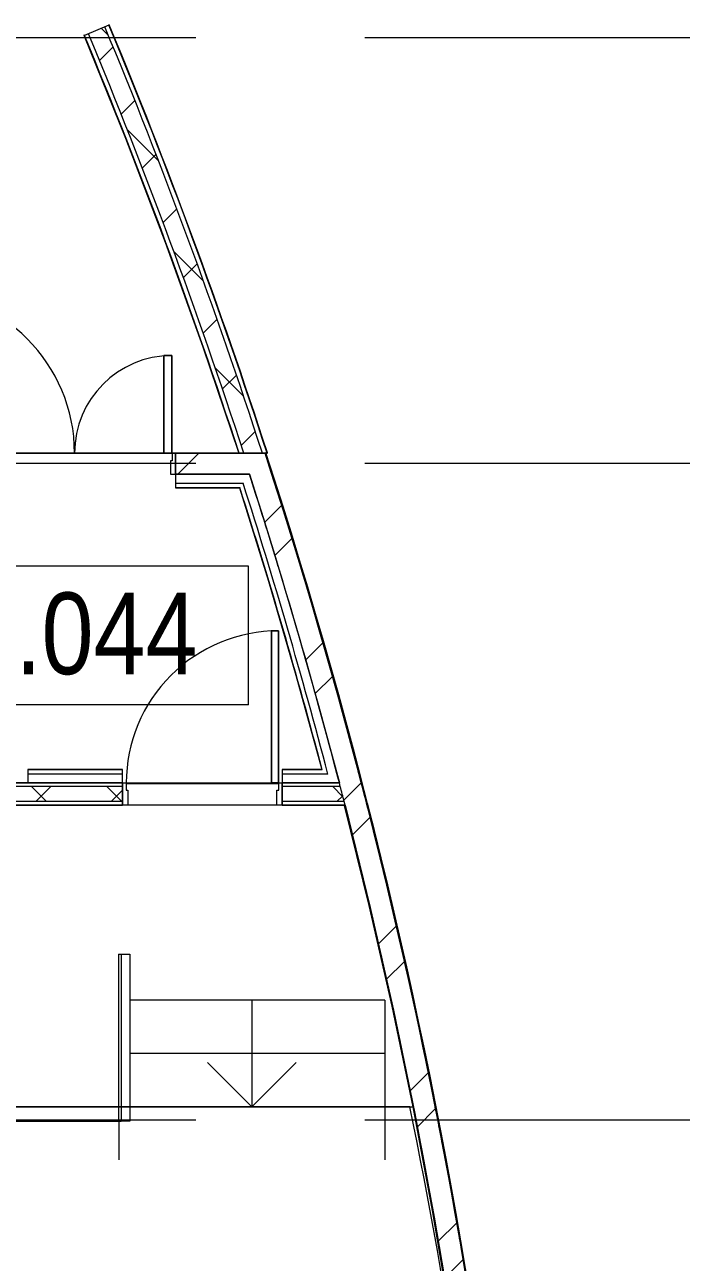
# Model space of a CAD drawing. Header units: millimetres. Extents: x 48966 to 294585, y -43515 to 30344.
# Drawn here: x 238202 to 241902, y 1616 to 8591 of the extents above; entities that cross this region are included whole.
import ezdxf

# ---------------------------------------------------------------- set-up
doc = ezdxf.new("R2010")
doc.units = ezdxf.units.MM
doc.linetypes.add('Осевые', pattern=[6350, 1270, -952.5, 3175, -952.5])
for name, color, linetype, lineweight in [('Двери', 7, 'Continuous', 9), ('Каркас_Импост', 7, 'Continuous', 9), ('Контуры', 7, 'Continuous', 9), ('Линии подступенков-1', 7, 'Continuous', 9), ('Линии свеса', 7, 'Continuous', 9), ('Марки помещений', 7, 'Continuous', 9), ('Общие ребра', 7, 'Continuous', 9), ('Ограждение', 7, 'Continuous', 9), ('Оси-2', 7, 'Осевые', 9), ('Панель', 7, 'Continuous', 9), ('Перекрытия', 7, 'Continuous', 9), ('Поручни', 7, 'Continuous', 9), ('Стены', 7, 'Continuous', 9), ('Стены-1', 7, 'Continuous', 18), ('Стрелки вверх', 7, 'Continuous', 9), ('Штриховка разреза-1', 7, 'Continuous', 9)]:
    doc.layers.add(name, color=color, linetype=linetype, lineweight=lineweight)
doc.styles.add('Arial Narrow_1', font='Arial Narrow.ttf', dxfattribs={"height": 460})
pattern_1 = [(45, (108045.05, 0), (-502.8943, 502.8943), []), (45, (108045.05, 762), (-502.8943, 502.8943), [])]
pattern_2 = [(45, (108045.05, 0), (-212.13203, 212.13203), []), (135, (108045.05, 0), (-212.13203, -212.13203), [])]

# ---------------------------------------------------------------- blocks, each defined once
blk = doc.blocks.new('Дверь - Полуторная_001 - ДВ19_21-15-6256131-План 4-го этажа на отм_ _6_600')
at = {"layer": 'Двери'}
for p, q in [((-684, 969), (-729, 969)), ((-729, 969), (-729, 60)), ((-684, 60), (-684, 969)), ((684, 60), (684, 609)), ((684, 609), (729, 609)), ((729, 609), (729, 60)), ((-729, 60), (-684, 60)), ((729, 60), (684, 60))]:
    blk.add_line(p, q, dxfattribs=at)
for centre, radius, start, end in [((-729, 60), 909, 360, 90), ((729, 60), 549, 90, 180)]:
    blk.add_arc(centre, radius, start, end, dxfattribs=at)
at = {"layer": 'Каркас_Импост'}
for p, q in [((-730, 60), (-750, 60)), ((-750, 60), (-750, -60)), ((-730, 15), (-730, 60)), ((-720, 15), (-730, 15)), ((-720, -60), (-720, 15)), ((730, 15), (720, 15)), ((720, 15), (720, -60)), ((750, 60), (730, 60)), ((730, 60), (730, 15)), ((750, -60), (750, 60)), ((-750, -60), (-720, -60)), ((720, -60), (750, -60))]:
    blk.add_line(p, q, dxfattribs=at)
at = {"layer": 'Панель'}
for p, q in [((-729, 969), (-684, 969)), ((-729, 60), (-729, 969)), ((-684, 969), (-684, 60)), ((684, 609), (684, 60)), ((729, 609), (684, 609)), ((729, 60), (729, 609)), ((-684, 60), (-729, 60)), ((684, 60), (729, 60))]:
    blk.add_line(p, q, dxfattribs=at)
blk = doc.blocks.new('Дверь - Однопольная - ДВ2__21х9-6240697-План 4-го этажа на отм_ _6_600')
at = {"layer": 'Двери'}
for p, q in [((-429, -62.5), (-389, -62.5)), ((-429, -920.5), (-429, -62.5)), ((-389, -62.5), (-389, -920.5)), ((-389, -920.5), (-429, -920.5))]:
    blk.add_line(p, q, dxfattribs=at)
blk.add_arc((-429, -62.5), 858, 270, 0, dxfattribs=at)
at = {"layer": 'Каркас_Импост'}
for p, q in [((-450, 62.5), (-420, 62.5)), ((-450, -62.5), (-450, 62.5)), ((-420, 62.5), (-420, -22.5)), ((420, 62.5), (450, 62.5)), ((420, -22.5), (420, 62.5)), ((450, 62.5), (450, -62.5)), ((-430, -62.5), (-450, -62.5)), ((-430, -22.5), (-430, -62.5)), ((-420, -22.5), (-430, -22.5)), ((430, -22.5), (420, -22.5)), ((430, -62.5), (430, -22.5)), ((450, -62.5), (430, -62.5))]:
    blk.add_line(p, q, dxfattribs=at)
at = {"layer": 'Панель'}
for p, q in [((-389, -62.5), (-429, -62.5)), ((-429, -62.5), (-429, -920.5)), ((-389, -920.5), (-389, -62.5)), ((-429, -920.5), (-389, -920.5))]:
    blk.add_line(p, q, dxfattribs=at)
blk = doc.blocks.new('Ограждение - Ограждение-5756757-План 4-го этажа на отм_ _6_600')
at = {"layer": 'Поручни'}
for p, q in [((130685.5, 3351.5), (130704.8, 3351.5)), ((130685.5, 3351.5), (130685.5, 2492.1)), ((130699.2, 3351.5), (130749.2, 3351.5)), ((130699.2, 3351.5), (130699.2, 2492.1)), ((130700.7, 3351.5), (130704.7, 3351.5)), ((130749.2, 3351.5), (130749.2, 2492.1)), ((130685.5, 2492.1), (130685.5, 2411.5)), ((130699.2, 2492.1), (130699.2, 2411.5)), ((130749.2, 2492.1), (130749.2, 2411.5)), ((130704.8, 2411.5), (130685.5, 2411.5)), ((130749.2, 2411.5), (130699.2, 2411.5)), ((130704.7, 2411.5), (130700.7, 2411.5))]:
    blk.add_line(p, q, dxfattribs=at)
blk = doc.blocks.new('Ограждение - Ограждение-6440684-План 4-го этажа на отм_ _6_600')
at = {"layer": 'Поручни'}
for p, q in [((130685.5, 2415.5), (129125.7, 2415.5)), ((129125.7, 2411.5), (129125.7, 2415.5)), ((129125.7, 2411.5), (130700.7, 2411.5))]:
    blk.add_line(p, q, dxfattribs=at)
blk = doc.blocks.new('Марка помещения_Р - Марка помещения-4575829-План 4-го этажа на отм_ _6_600')
at = {"layer": 'Марки помещений'}
for p, q in [((-4.79375, -1.95625), (-4.79375, 1.95625)), ((4.79375, 1.95625), (-4.79375, 1.95625)), ((4.79375, -1.95625), (4.79375, 1.95625)), ((4.79375, -1.95625), (-4.79375, -1.95625))]:
    blk.add_line(p, q, dxfattribs=at)

msp = doc.modelspace()

# ---------------------------------------------------------------- hatches: boundary and pattern name
at = {"layer": 'Штриховка разреза-1'}
h = msp.add_hatch(dxfattribs=at)
h.set_pattern_fill('FP_5', color=256, style=0, pattern_type=2)
h.set_pattern_definition(pattern_2)
h.paths.add_polyline_path([(239435.8, 6177.1), (239541, 6177.1), (239378.9, 6663), (239187.1, 7205.6), (239031.5, 7626.8), (238846.2, 8104.3), (238653.3, 8578.8), (238560.9, 8540.4), (238797.2, 7956.2), (239021.8, 7367.4), (239260.4, 6698)], flags=0)
h = msp.add_hatch(dxfattribs=at)
h.set_pattern_fill('FP_2', color=256, style=0, pattern_type=2)
h.set_pattern_definition(pattern_1)
h.paths.add_polyline_path([(237449.3, 6057.1), (237552.2, 6057.1), (237552.2, 6177.1), (237126.7, 6177.1), (237126.7, 6057.1)], flags=0)
h.paths.add_polyline_path([(239052.2, 6057.1), (239468.5, 6057.1), (239429.6, 6177.1), (239052.2, 6177.1), (239052.2, 6081.8)], flags=0)
h = msp.add_hatch(dxfattribs=at)
h.set_pattern_fill('FP_2', color=256, style=0, pattern_type=2)
h.set_pattern_definition(pattern_1)
h.paths.add_polyline_path([(239527.2, -13632.9), (239728, -12998.1), (239892.9, -12441.5), (240058.2, -11840.7), (240211.7, -11236.8), (240353.4, -10630), (240483.3, -10020.5), (240601.1, -9408.7), (240707, -8794.6), (240800.9, -8178.6), (240882.7, -7560.8), (240952.5, -6941.6), (241010.1, -6321.1), (241055.6, -5699.7), (241088.9, -5077.4), (241110, -4454.7), (241119, -3831.6), (241115.8, -3208.5), (241100.4, -2585.5), (241071.6, -1963.1), (240953.1, -1971.2), (240972.9, -2389.4), (240990.4, -2932.9), (240998.3, -3432.9), (240996.8, -4031.6), (240987.3, -4557.9), (240964.8, -5155.4), (240938.7, -5646.4), (240900.3, -6189.9), (240852.7, -6732.6), (240780, -7402.8), (240729.5, -7815.3), (240654, -8354.8), (240569.3, -8893), (240475.3, -9429.7), (240372.1, -9964.7), (240259.8, -10497.8), (240138.4, -11028.9), (239975.6, -11682.9), (239852, -12143.3), (239721.6, -12601.9), (239584.3, -13058.4), (239400.9, -13632.9), (239511.6, -13632.9)], flags=0)
h.paths.add_polyline_path([(240891.8, -1073.2), (241011.6, -1065.1), (240954.9, -450.7), (240886.4, 162.4), (240806.1, 774.1), (240713.9, 1384.2), (240609.9, 1992.3), (240470.4, 2710.7), (240366.7, 3202), (240219.7, 3834.4), (240076.9, 4401.4), (239914.7, 4996.6), (239741, 5588.6), (239555.8, 6177.1), (239429.6, 6177.1), (239468.5, 6057.1), (239635.8, 5520), (239734.1, 5190.7), (239857.6, 4754.8), (240007.2, 4192.1), (240149.1, 3615.4), (240280.2, 3036.1), (240400.4, 2454.5), (240509.8, 1870.7), (240608.2, 1285), (240695.6, 697.5), (240772.1, 108.5), (240837.5, -481.8), (240853.9, -660.5)], flags=0)
h = msp.add_hatch(dxfattribs=at)
h.set_pattern_fill('FP_5', color=256, style=0, pattern_type=2)
h.set_pattern_definition(pattern_2)
h.paths.add_polyline_path([(239939.6, 4212.1), (240002.1, 4212.1), (239980.1, 4297.1), (239653.1, 4297.1), (239653.1, 4212.1), (239713.2, 4212.1)], flags=0)
h.paths.add_polyline_path([(237126.7, 4212.1), (238753.1, 4212.1), (238753.1, 4297.1), (237126.7, 4297.1)], flags=0)

# ---------------------------------------------------------------- linework, layer by layer
at = {"layer": 'Контуры'}
for p, q in [((240231, 3092.1), (238794.2, 3092.1)), ((240231, 3092.1), (240231, 2192.1)), ((238731, 2411.5), (238731, 2192.1))]:
    msp.add_line(p, q, dxfattribs=at)
at = {"layer": 'Линии подступенков-1'}
for p, q in [((240231, 3092.1), (238794.2, 3092.1)), ((240231, 2792.1), (238794.2, 2792.1)), ((240231, 2492.1), (238731, 2492.1))]:
    msp.add_line(p, q, dxfattribs=at)
at = {"layer": 'Линии свеса'}
for p, q in [((240231, 2792.1), (238794.2, 2792.1)), ((240231, 2492.1), (238731, 2492.1))]:
    msp.add_line(p, q, dxfattribs=at)
at = {"layer": 'Общие ребра'}
for p, q in [((239407.5, 6177.1), (239052.2, 6177.1)), ((239429.6, 6177.1), (239409.6, 6177.1)), ((239409.6, 6177.1), (239429.6, 6177.1)), ((239435.8, 6177.1), (239429.6, 6177.1)), ((239429.6, 6177.1), (239435.8, 6177.1)), ((239541, 6177.1), (239435.8, 6177.1)), ((239435.8, 6177.1), (239541, 6177.1)), ((239555.8, 6177.1), (239541, 6177.1)), ((239541, 6177.1), (239555.8, 6177.1)), ((239052.2, 6057.1), (239387.6, 6057.1)), ((239387.6, 6057.1), (239052.2, 6057.1)), ((239052.2, 6007.1), (239403.7, 6007.1)), ((239416, 6057.1), (239387.6, 6057.1)), ((239403.7, 6007.1), (239405.8, 6007.1)), ((239405.8, 6007.1), (239432.1, 6007.1)), ((239052.2, 5982.1), (239411.7, 5982.1)), ((239411.7, 5982.1), (239413.8, 5982.1)), ((238753.1, 4392.1), (238218.7, 4392.1)), ((238753.1, 4367.1), (238218.7, 4367.1)), ((239875.7, 4392.1), (239653.1, 4392.1)), ((239882.3, 4367.1), (239653.1, 4367.1)), ((239877.7, 4392.1), (239875.7, 4392.1)), ((239884.3, 4367.1), (239882.3, 4367.1)), ((239910.2, 4367.1), (239884.3, 4367.1)), ((238753.1, 4297.1), (237126.7, 4297.1)), ((238218.7, 4317.1), (237203.7, 4317.1)), ((238218.7, 4319.1), (238218.7, 4317.1)), ((238753.1, 4317.1), (238218.7, 4317.1)), ((238218.7, 4317.1), (238753.1, 4317.1)), ((239895.3, 4317.1), (239653.1, 4317.1)), ((239653.1, 4317.1), (239895.3, 4317.1)), ((239980.1, 4297.1), (239653.1, 4297.1)), ((239895.3, 4317.1), (239923.3, 4317.1)), ((239980.1, 4297.1), (239974.9, 4317.1)), ((238753.1, 4212.1), (237126.7, 4212.1)), ((237126.7, 4192.1), (238753.1, 4192.1)), ((240002.1, 4212.1), (239653.1, 4212.1)), ((239653.1, 4192.1), (240002, 4192.1)), ((240007.2, 4192.1), (240002.1, 4212.1))]:
    msp.add_line(p, q, dxfattribs=at)
at = {"layer": 'Общие ребра', "flags": 128}
msp.add_lwpolyline([(239468.5, 6057.1), (239604.4, 5624.9), (239734.1, 5190.7), (239857.6, 4754.8), (239974.9, 4317.1)], dxfattribs=at)
at = {"layer": 'Общие ребра'}
for centre, radius, start, end in [((209169.8, -3684.1), 31807, 18.06129, 22.58375), ((209169.9, -3684.1), 31807, 18.06129, 22.58375), ((209169.8, -3684.1), 31832, 18.04661, 22.58375), ((209169.8, -3684.1), 31932, 17.98816, 22.58375), ((209239.8, -3684.1), 31709.5, 14.70881, 17.79584), ((209239.8, -3684.1), 31759.5, 14.59191, 17.86164), ((209239.8, -3684.1), 31684.5, 14.76743, 17.76288), ((209239.8, -3684.1), 31759.5, 14.39625, 14.55463)]:
    msp.add_arc(centre, radius, start, end, dxfattribs=at)
at = {"layer": 'Оси-2'}
for p, q in [((258216.7, 8517.1), (199731.8, 8517.1)), ((258216.7, 6117.1), (199731.8, 6117.1)), ((258216.7, 2417.1), (199731.8, 2417.1))]:
    msp.add_line(p, q, dxfattribs=at)
at = {"layer": 'Перекрытия'}
for p, q in [((237126.7, 6177.1), (239555.8, 6177.1)), ((239052.2, 6177.1), (237552.2, 6177.1)), ((239052.2, 6057.1), (239052.2, 6177.1)), ((239468.5, 6057.1), (239052.2, 6057.1)), ((237126.7, 4317.1), (239974.9, 4317.1)), ((238753.1, 4312.1), (238753.1, 4192.1)), ((239633.1, 4312.1), (238773.1, 4312.1)), ((239653.1, 4192.1), (239653.1, 4312.1)), ((238753.1, 4192.1), (237126.7, 4192.1)), ((240007.2, 4192.1), (239653.1, 4192.1)), ((240372.5, 2492.1), (237126.7, 2492.1)), ((237126.7, 2492.1), (240387.9, 2492.1))]:
    msp.add_line(p, q, dxfattribs=at)
for centre, radius, start, end in [((209239.8, -3684.1), 31759.5, 16.88072, 17.86163), ((209239.8, -3684.1), 31879.5, 16.52533, 16.89858), ((209239.8, -3684.1), 31759.5, 15.86347, 16.59007), ((209239.8, -3684.1), 31879.5, 15.33055, 15.77836), ((209239.8, -3684.1), 31759.5, 14.59191, 15.57282), ((209239.8, -3684.1), 31879.5, 14.17844, 14.65813), ((209239.8, -3684.1), 31879.5, 13.04056, 13.53789), ((209239.8, -3684.1), 31759.5, 12.94572, 13.29891), ((209239.8, -3684.1), 31879.5, 11.90914, 12.41765), ((209239.8, -3684.1), 31759.5, 11.8151, 12.23882), ((209239.8, -3684.1), 31879.5, 10.7812, 11.2974), ((210059, -3709.2), 30941.3, 5.4473, 11.56173), ((209239.8, -3684.1), 31879.5, 9.65536, 10.17715)]:
    msp.add_arc(centre, radius, start, end, dxfattribs=at)
at = {"layer": 'Стены'}
for p, q in [((238753.1, 4317.1), (239653.1, 4317.1)), ((238753.1, 4192.1), (238753.1, 4317.1)), ((239653.1, 4317.1), (239653.1, 4192.1)), ((239653.1, 4192.1), (238753.1, 4192.1))]:
    msp.add_line(p, q, dxfattribs=at)
at = {"layer": 'Стены-1'}
for p, q in [((238676.3, 8588.4), (238537.8, 8530.8)), ((238677.4, 8591), (238675.6, 8590.3)), ((238537.1, 8532.7), (238535.2, 8531.9)), ((239052.2, 6177.1), (239052.2, 6057.1)), ((239409.6, 6177.1), (239407.5, 6177.1)), ((239407.5, 6177.1), (239409.6, 6177.1)), ((239560.6, 6178.7), (239555.8, 6177.1)), ((239555.8, 6177.1), (239567.3, 6177.1)), ((239567.3, 6177.1), (239569.2, 6177.7)), ((239052.2, 6057.1), (239052.2, 5980.1)), ((239387.6, 6057.1), (239468.5, 6057.1)), ((239468.5, 6057.1), (239416, 6057.1)), ((239052.2, 5980.1), (239412.4, 5980.1)), ((238753.1, 4394.1), (238218.7, 4394.1)), ((238218.7, 4394.1), (238218.7, 4319.1)), ((238753.1, 4317.1), (238753.1, 4394.1)), ((239875.1, 4394.1), (239653.1, 4394.1)), ((239653.1, 4394.1), (239653.1, 4317.1)), ((238753.1, 4192.1), (238753.1, 4317.1)), ((239653.1, 4192.1), (239653.1, 4317.1)), ((239974.9, 4317.1), (239895.3, 4317.1)), ((239923.3, 4317.1), (239974.9, 4317.1)), ((240007.2, 4192.1), (240002, 4192.1)), ((240007.2, 4192.1), (240002, 4192.1))]:
    msp.add_line(p, q, dxfattribs=at)
at = {"layer": 'Стены-1', "flags": 128}
for points in [[(238676.3, 8588.4), (238870, 8112), (239056, 7632.6), (239234.2, 7150.2), (239404.7, 6665), (239567.3, 6177.1)], [(238535.2, 8531.9), (238770.2, 7951), (238993.7, 7365.6), (239205.6, 6775.9), (239405.8, 6182.1)], [(239412.4, 5980.1), (239575.8, 5454.2), (239730.1, 4925.4), (239875.1, 4394.1)], [(240002.5, 4190.1), (240141.4, 3626.1), (240270, 3059.7), (240388.1, 2491)], [(240007.2, 4192.1), (240149.1, 3615.4), (240280.2, 3036.1), (240400.4, 2454.5), (240509.8, 1870.7), (240608.2, 1285), (240695.6, 697.5), (240772.1, 108.5), (240837.5, -481.8), (240891.8, -1073.2)], [(240388.1, 2491), (240498, 1908.3), (240597, 1323.7), (240685, 737.4), (240762.1, 149.5), (240828.2, -439.7), (240883.2, -1030.1), (240927.3, -1621.4), (240960.3, -2213.4), (240982.2, -2805.9)]]:
    msp.add_lwpolyline(points, dxfattribs=at)
at = {"layer": 'Стены-1'}
for centre, radius, start, end in [((209169.8, -3684.1), 31957, 17.97361, 22.58375), ((209169.8, -3684.1), 31959, 17.97361, 22.58734), ((209239.8, -3684.1), 31879.5, 341.81575, 18.0188), ((209239.8, -3684.1), 31884.5, 341.81575, 18.0188), ((209239.8, -3684.1), 31879.5, 4.71243, 18.0188), ((209239.8, -3684.1), 31759.5, 11.2134, 14.35901), ((209239.8, -3684.1), 31759.5, 1.581, 11.2134)]:
    msp.add_arc(centre, radius, start, end, dxfattribs=at)
at = {"layer": 'Стрелки вверх'}
for p, q in [((239481, 3092.1), (239481, 2792.1)), ((239481, 2792.1), (239481, 2492.1)), ((239481, 2492.1), (239231, 2742.1)), ((239481, 2492.1), (239731, 2742.1))]:
    msp.add_line(p, q, dxfattribs=at)

# ---------------------------------------------------------------- block references
at = {"layer": 'Двери'}
msp.add_blockref('Дверь - Полуторная_001 - ДВ19_21-15-6256131-План 4-го этажа на отм_ _6_600', (238302.2, 6117.1), dxfattribs=at)
at = {"layer": 'Двери', "rotation": 180}
msp.add_blockref('Дверь - Однопольная - ДВ2__21х9-6240697-План 4-го этажа на отм_ _6_600', (239203.1, 4254.6), dxfattribs=at)
at = {"layer": 'Марки помещений', "xscale": 199.9999999999999, "yscale": 199.9999999999999, "zscale": 199.9999999999999}
msp.add_blockref('Марка помещения_Р - Марка помещения-4575829-План 4-го этажа на отм_ _6_600', (238504.7, 5148.6), dxfattribs=at)
at = {"layer": 'Ограждение'}
for name in ['Ограждение - Ограждение-5756757-План 4-го этажа на отм_ _6_600', 'Ограждение - Ограждение-6440684-План 4-го этажа на отм_ _6_600']:
    msp.add_blockref(name, (108045, 0), dxfattribs=at)

# ---------------------------------------------------------------- texts
at = {"layer": 'Марки помещений', "insert": (237856.8, 5390.5), "char_height": 460, "width": 1587.341, "attachment_point": 1, "style": 'Arial Narrow_1'}
msp.add_mtext('4.044', dxfattribs=at)

doc.saveas('drawing.dxf')
